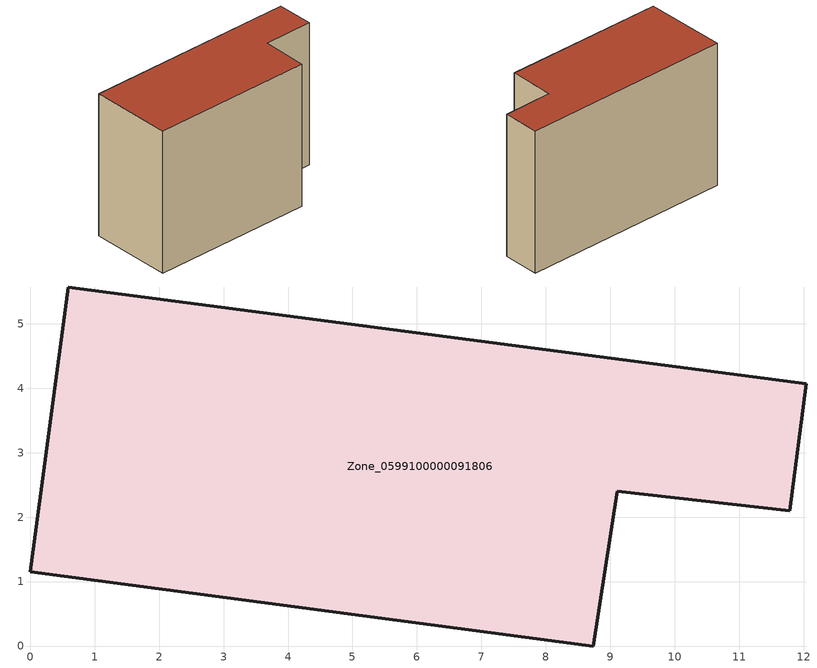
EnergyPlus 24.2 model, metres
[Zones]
Zone_0599100000091806
 floor ground (C_G): 0.59,5.57 12.04,4.07 11.78,2.1 9.11,2.4 8.74,0 0,1.15 z0
 wall outside (C_F): 12.04,4.07 0.59,5.57 0,1.15 8.74,0 9.11,2.4 11.78,2.1 12.04,4.07 z0:7.85
 roof outside (C_R): 0.59,5.57 0,1.15 8.74,0 9.11,2.4 11.78,2.1 12.04,4.07 z7.85
[BUILDING]
Pand.0599100000091806: North Axis=0; Terrain=City; Loads Convergence Tolerance Value=0.04; Temperature Convergence Tolerance Value=0.4; Solar Distribution=FullExterior; Maximum Number of Warmup Days=25; Minimum Number of Warmup Days=1
[Site:Location]
Rotterdam.The.Hague.AP_ZH_NLD Design_Conditions: Latitude=51.96; Longitude=4.45; Time Zone=1; Elevation=-4.5
[SITE:GROUNDTEMPERATURE:BUILDINGSURFACE]
18, 18, 18, 18, 18, 18, 18, 18, 18, 18, 18, 18
[MATERIAL] Thermal Absorptance=0.9; Solar Absorptance=0.7; Visible Absorptance=0.7
Name | Roughness | Thickness | Conductivity | Density | Specific Heat
G.TI.1946 | MediumSmooth | 0.15 | 1 | 540 | 1210
F.TI.1946 | Rough | 0.3 | 0.857143 | 1920 | 840
R.TI.1946 | MediumRough | 0.2 | 0.1 | 1500 | 1000
[CONSTRUCTION]
C_G: G.TI.1946
C_F: F.TI.1946
C_R: R.TI.1946
[ZONE]
Zone_0599100000091806: Type=1; Multiplier=1; Ceiling Height=Autocalculate; Volume=Autocalculate; Floor Area=autocalculate; Part of Total Floor Area=Yes
[ZONEINFILTRATION:DESIGNFLOWRATE]
Infil_Zone_0599100000091806: Zone or ZoneList or Space or SpaceList=Zone_0599100000091806; Schedule=AlwaysOn; Design Flow Rate Calculation Method=Flow/Area; Flow Rate per Floor Area=0.003; Constant Term Coefficient=1; Temperature Term Coefficient=0; Velocity Term Coefficient=0; Velocity Squared Term Coefficient=0
[HVACTEMPLATE:ZONE:IDEALLOADSAIRSYSTEM]
Zone_0599100000091806: Maximum Heating Supply Air Temperature=50; Minimum Cooling Supply Air Temperature=13; Maximum Heating Supply Air Humidity Ratio=0.0156; Minimum Cooling Supply Air Humidity Ratio=0.0077; Heating Limit=NoLimit; Cooling Limit=NoLimit; Dehumidification Control Type=ConstantSensibleHeatRatio; Cooling Sensible Heat Ratio=0.7; Dehumidification Setpoint=60; Humidification Control Type=None; Humidification Setpoint=30; Outdoor Air Method=None; Outdoor Air Flow Rate per Person=0.00944; Outdoor Air Flow Rate per Zone Floor Area=0; Outdoor Air Flow Rate per Zone=0; Demand Controlled Ventilation Type=None; Outdoor Air Economizer Type=NoEconomizer; Heat Recovery Type=None; Sensible Heat Recovery Effectiveness=0.7; Latent Heat Recovery Effectiveness=0.65
[ZONECONTROL:THERMOSTAT]
ThermostatControl_Zone_0599100000091806: Zone or ZoneList=Zone_0599100000091806; Control Type Schedule=DualSetpointControlType; Control 1=Thermostat_Zone_0599100000091806; Temperature Difference Between Cutout And Setpoint=0
[THERMOSTATSETPOINT:DUALSETPOINT]
Thermostat_Zone_0599100000091806: Heating Setpoint Temperature Schedule=HeatingSetpoint_Zone_0599100000091806; Cooling Setpoint Temperature Schedule=CoolingSetpoint_Zone_0599100000091806
[SCHEDULE:COMPACT]
HeatingSetpoint_Zone_0599100000091806: Through: 12/31, For: AllDays, Until: 24:00, 21
CoolingSetpoint_Zone_0599100000091806: Through: 12/31, For: AllDays, Until: 24:00, 24
DualSetpointControlType: Through: 12/31, For: AllDays, Until: 24:00, 4
AlwaysOn: Through: 12/31, For: AllDays, Until: 24:00, 1
